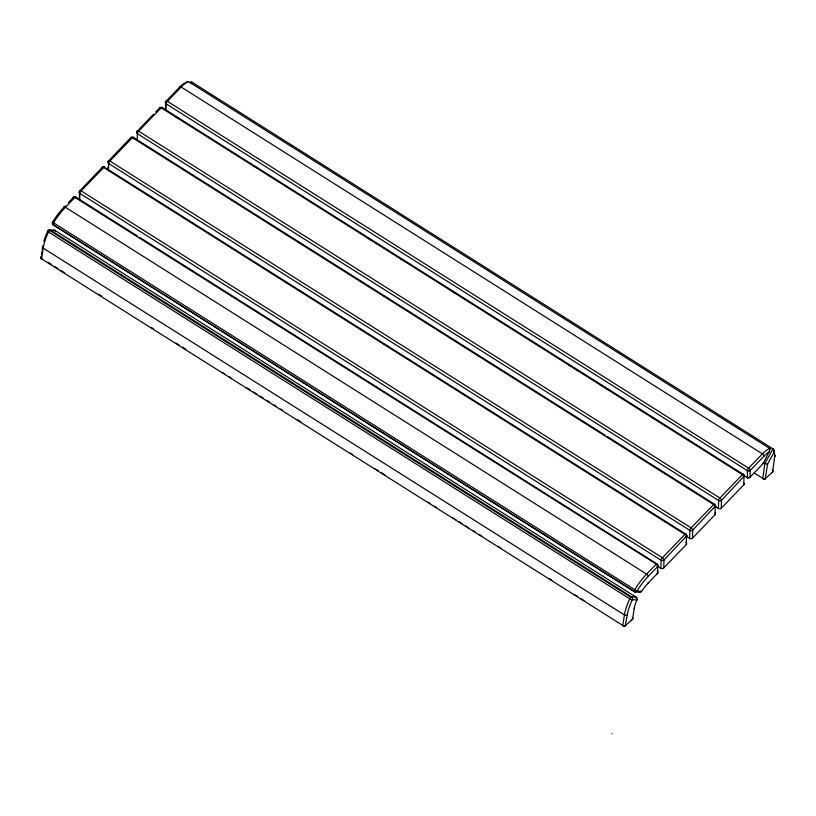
<?xml version="1.0" encoding="UTF-8"?>
<svg xmlns="http://www.w3.org/2000/svg" width="816" height="816" viewBox="0 0 816 816"><rect width="100%" height="100%" fill="white"/><g stroke="black" fill="none" stroke-linecap="round" stroke-linejoin="round"><path stroke-width="1.22" d="M76.112 198.441L76.143 197.309A2.05 1.652 1.6 0 0 74.113 197.074M79.336 197.747L79.519 191.097L102.49 167.127M79.703 200.073L79.886 193.412A2.05 1.652 1.6 0 1 79.519 191.097A2.05 0.979 43.9 0 1 81.172 190.913L662.398 557.746A2.05 0.979 43.9 0 1 663.989 559.99L663.765 567.967A2.05 1.652 1.6 0 1 660.889 568.242L657.665 566.202M108.038 169.218L108.12 166.556M108.457 170.207L108.64 163.557A2.05 1.652 1.6 0 1 108.263 161.231L131.08 137.323M136.976 132.702L137.017 131.366L153.51 114.23M137.241 139.016L137.384 133.691A2.05 1.652 1.6 0 1 137.017 131.366A2.05 0.979 43.9 0 1 138.669 131.182L719.896 498.025A2.05 0.979 43.9 0 1 721.487 500.259L721.262 508.246A2.05 1.652 1.6 0 1 718.386 508.521L715.163 506.481M165.607 107.151L165.76 101.51L179.51 87.23A18.442 6.446 -57.7 0 1 184.957 82.916L187.66 81.437A1.479 1.234 -1.9 0 1 188.608 81.671L769.825 448.514A1.479 1.234 -1.9 0 1 770.335 449.208L763.297 463.406L750.047 477.176A2.05 0.979 43.9 0 1 749.547 477.727M165.974 109.477L166.138 103.836A2.05 1.652 1.6 0 1 165.76 101.51A2.05 0.979 43.9 0 1 167.423 101.327L748.639 468.17A2.05 0.979 43.9 0 1 750.23 470.404L750.047 477.176A2.05 1.652 1.6 0 1 747.17 477.452L741.785 474.055M612.082 733.737L612.041 733.798M657.298 566.416L657.37 564.152L139.648 237.395M660.889 568.242L661.113 560.255A2.05 0.714 -57.7 0 1 662.398 557.746L684.899 534.378A2.05 0.714 -57.7 0 1 686.113 534.296A2.05 1.652 1.6 0 1 686.491 536.612L686.266 544.598L663.765 567.967M689.642 538.387L689.867 530.4A2.05 0.714 -57.7 0 1 691.152 527.891L713.643 504.523A2.05 0.714 -57.7 0 1 714.857 504.431A2.05 1.652 1.6 0 1 715.234 506.756L715.01 514.743L692.519 538.111A2.05 1.652 1.6 0 1 689.642 538.387L686.409 536.347M692.519 538.111L692.733 530.125A2.05 0.979 43.9 0 0 691.152 527.891L109.925 161.048A2.05 0.979 43.9 0 0 108.263 161.231L108.059 161.333M718.386 508.521L718.61 500.534A2.05 0.714 -57.7 0 1 719.896 498.025L742.397 474.657A2.05 0.714 -57.7 0 1 743.611 474.565A2.05 1.652 1.6 0 1 743.988 476.891L743.764 484.877L721.262 508.246M772.568 472.148L774.659 456.919A2.05 1.52 7.9 0 0 774.802 455.236M189.802 82.773L190.944 81.794A1.479 0.908 49.2 0 1 191.719 82.018L772.936 448.861A1.479 0.908 49.1 0 1 773.619 449.565L774.088 452.248L767.662 463.825L765.143 478.88M41.463 254.735L41.993 251.236M42.269 249.482L42.799 245.983A2.05 1.499 8.7 0 0 43.187 248.125L41.585 258.621A2.05 0.714 -57.7 0 0 42.299 259.131M43.819 241.352A34.017 11.893 -57.7 0 1 47.869 230.785A2.05 1.887 -85.6 0 1 50.459 230.041L631.676 596.884A2.05 1.887 -85.6 0 1 632.339 599.678A34.017 11.893 -57.7 0 0 627.269 614.876L625.158 625.974M636.908 599.23A2.05 0.755 23.7 0 1 636.868 600.025A22.542 7.885 -57.7 0 0 634.175 608.634L632.573 619.14L625.076 625.892M686.715 535.857L663.989 559.99A2.05 1.652 1.6 0 1 661.113 560.255L79.886 193.412A2.05 0.714 -57.7 0 1 81.172 190.913L103.673 167.535A2.05 0.714 -57.7 0 1 104.887 167.453A2.05 1.652 1.6 0 0 103.907 167.117M715.459 506.002L692.733 530.125A2.05 1.652 1.6 0 1 689.867 530.4L108.64 163.557A2.05 0.714 -57.7 0 1 109.925 161.048L132.416 137.68A2.05 0.714 -57.7 0 1 133.64 137.588L521.118 382.153M744.202 476.136L721.487 500.259A2.05 1.652 1.6 0 1 718.61 500.534L137.384 133.691A2.05 0.714 -57.7 0 1 138.669 131.182L161.17 107.814A2.05 0.714 -57.7 0 1 162.384 107.722L258.182 168.188M686.807 535.898L686.491 536.612A2.05 0.979 43.9 0 0 684.899 534.378L103.673 167.535A2.05 0.979 43.9 0 0 102.02 167.729L102.337 167.188M715.561 506.042L715.234 506.756A2.05 0.979 43.9 0 0 713.643 504.523L132.416 137.68A2.05 0.979 43.9 0 0 130.764 137.863A2.05 1.652 1.6 0 1 133.64 137.588M744.304 476.177L743.988 476.891A2.05 0.979 43.9 0 0 742.397 474.657L161.17 107.814A2.05 0.979 43.9 0 0 159.508 107.998L155.764 111.894M190.822 83.63L191.719 82.018A20.492 7.16 -57.7 0 1 192.28 82.559M68.513 202.521L73.583 197.044M160.354 107.488A2.05 1.652 1.6 0 0 159.508 107.998L159.834 107.457M137.496 236.038L76.143 197.309A2.05 0.714 -57.7 0 0 74.929 197.401A2.05 0.979 43.9 0 0 73.267 197.584L73.736 196.982M159.508 107.998L159.987 107.396M65.351 205.805L63.77 207.458A2.05 0.979 43.9 0 1 65.423 207.264L646.649 574.107A2.05 0.979 43.9 0 1 648.241 576.341A34.017 11.893 -57.7 0 0 637.01 591.049A2.05 1.887 -85.2 0 1 634.42 591.804L53.203 224.961A2.05 1.887 -85.2 0 1 52.54 222.166A34.017 11.893 -57.7 0 1 63.821 207.407M65.423 207.264L74.929 197.401L656.9 564.509M648.241 576.341L657.737 566.477A2.05 1.652 1.6 0 0 657.37 564.152A2.05 0.714 -57.7 0 0 656.146 564.244L646.649 574.107A36.067 12.607 -57.7 0 0 634.746 589.703A2.05 0.714 -57.7 0 0 634.42 591.804L635.174 591.865M769.427 451.809A18.442 6.446 -57.7 0 0 763.98 456.124L750.23 470.404A2.05 1.652 1.6 0 1 747.364 470.669L166.138 103.836A2.05 0.714 -57.7 0 1 167.423 101.327L181.172 87.047A20.492 7.16 -57.7 0 1 188.598 81.671M647.547 583.675A2.05 0.979 43.9 0 0 648.047 583.124L657.757 573.148M765.071 478.798L772.742 471.893M747.905 470.526L747.364 470.669L747.487 477.931M41.188 258.631L622.812 625.464A2.05 0.714 -57.7 0 0 623.832 625.729M656.921 564.264L656.146 564.244A2.05 0.979 43.9 0 1 657.737 566.477L657.594 573.413M48.623 230.846L47.869 230.785A2.05 0.622 25.4 0 0 48.562 232.009L629.789 598.852A2.05 0.622 25.4 0 0 632.339 599.678L636.868 600.025A2.05 1.887 -85.6 0 0 636.205 597.23L54.978 230.387L50.459 230.041A2.05 0.714 -57.7 0 0 48.562 232.009A36.067 12.607 -57.7 0 0 43.187 248.125L624.413 614.968A2.05 1.499 8.7 0 0 627.269 614.876M53.295 222.227L52.438 222.136L634.746 589.703L637.01 591.049L641.611 591.508A22.542 7.885 -57.7 0 1 648.047 583.124M53.948 225.022L53.203 224.961A2.05 0.714 -57.7 0 1 53.519 222.86A36.067 12.607 -57.7 0 1 65.474 207.223M636.674 591.988L638.928 592.171A2.05 1.887 -85.2 0 0 641.519 591.427L640.856 591.11M748.037 470.761L747.364 470.669A2.05 0.714 -57.7 0 1 748.639 468.17L762.389 453.88A20.492 7.16 -57.7 0 1 769.825 448.514M41.075 258.376L41.585 258.621A2.05 1.499 8.7 0 1 41.198 256.479A2.05 1.204 47.9 0 0 41.198 256.877M762.501 463.294L763.348 463.498M754.188 472.954L762.797 478.39A2.05 0.714 -57.7 0 0 763.847 478.615A2.05 1.173 47.4 0 0 765.653 478.278A2.05 1.52 7.9 0 1 762.797 478.39L764.878 463.406L772.936 448.861A20.492 7.16 -57.7 0 1 774.394 452.125M259.253 168.871L743.611 474.565M175.634 116.719L178.867 118.759M253.133 165.638L256.357 167.668M368.302 238.323L371.525 240.363M374.758 242.393L377.981 244.433M400.585 258.703L402.737 260.059M452.258 291.312L455.481 293.352M567.426 363.997L570.649 366.037M573.883 368.077L577.106 370.117M599.709 384.377L601.861 385.733M606.166 388.457L608.318 389.813M651.372 416.986L654.605 419.026M522.199 382.826L605.074 435.142M607.226 436.499L713.786 503.747M105.968 168.127L297.554 289.048M298.636 289.731L686.113 534.296M52.918 224.482L634.144 591.325M49.705 230.428L630.921 597.271M47.991 262.283L51.224 264.323M54.448 266.363L57.681 268.403M60.914 270.433L64.138 272.473M98.583 294.219L101.806 296.249M151.327 327.502L153.479 328.858M176.083 343.128L179.306 345.168M182.539 347.198L185.762 349.238M222.36 372.341L224.512 373.697M228.817 376.411L230.969 377.777M247.115 387.967L250.349 389.997M253.572 392.037L256.805 394.077M260.029 396.117L263.262 398.157M266.495 400.187L269.719 402.227M274.023 404.95L276.175 406.307M280.48 409.02L282.632 410.377M297.707 419.893L300.931 421.933M350.441 453.176L352.594 454.543M375.197 468.802L378.43 470.842M381.664 472.882L384.887 474.922M427.941 502.095L430.093 503.452M434.398 506.165L436.55 507.521M452.696 517.721L455.93 519.751M459.153 521.791L462.386 523.831M465.61 525.871L468.843 527.911M473.147 530.624L475.3 531.981M479.604 534.704L481.756 536.061M498.984 546.924L501.136 548.291M549.566 578.86L551.718 580.217M574.321 594.476L577.555 596.516M580.778 598.556L584.011 600.596M747.701 477.952L747.17 477.452A2.05 0.714 -57.7 0 0 747.762 477.85M685.889 542.273A2.05 1.652 1.6 0 1 686.266 544.598M102.02 167.729A2.05 1.652 1.6 0 1 103.377 167.107M763.98 456.124A2.05 0.979 43.9 0 0 762.389 453.88L181.172 87.047A2.05 0.979 43.9 0 0 179.51 87.23M165.301 109.915A2.05 1.652 1.6 0 1 165.301 108.65M743.917 483.041A2.05 1.652 1.6 0 1 743.764 484.877M161.925 107.508A2.05 1.652 1.6 0 1 162.384 107.722M715.163 512.907A2.05 1.652 1.6 0 1 715.01 514.743M639.479 591.957A2.05 0.714 -57.7 0 1 638.928 592.171M73.267 197.584A2.05 1.652 1.6 0 1 73.644 197.288M657.176 570.925A2.05 1.652 1.6 0 1 657.553 573.25A2.05 0.979 43.9 0 1 656.309 573.658M636.225 598.669A2.05 0.714 -57.7 0 0 636.205 597.23L631.676 596.884A2.05 0.714 -57.7 0 0 629.789 598.852A36.067 12.607 -57.7 0 0 624.413 614.968L622.812 625.464A2.05 1.499 8.7 0 0 625.668 625.372A2.05 1.204 47.9 0 1 624.679 626.056M55.172 231.377A2.05 0.714 -57.7 0 0 54.978 230.387A2.05 1.887 -85.6 0 0 53.091 230.387M631.166 619.711A2.05 1.204 47.9 0 0 632.573 619.14A2.05 1.499 8.7 0 0 632.828 617.661M634.562 607.553A2.05 1.499 8.7 0 1 634.175 608.634M42.197 258.58A2.05 1.204 47.9 0 1 41.83 258.193M764.786 463.366A2.122 1.02 20.5 0 0 766.989 463.988A2.336 1.122 20.5 0 0 767.662 463.825M772.191 469.751A2.05 1.52 7.9 0 1 772.579 471.913A2.05 1.173 47.4 0 1 771.599 472.576M774.088 452.248A18.442 6.446 -57.7 0 1 774.659 456.919"/></g></svg>
